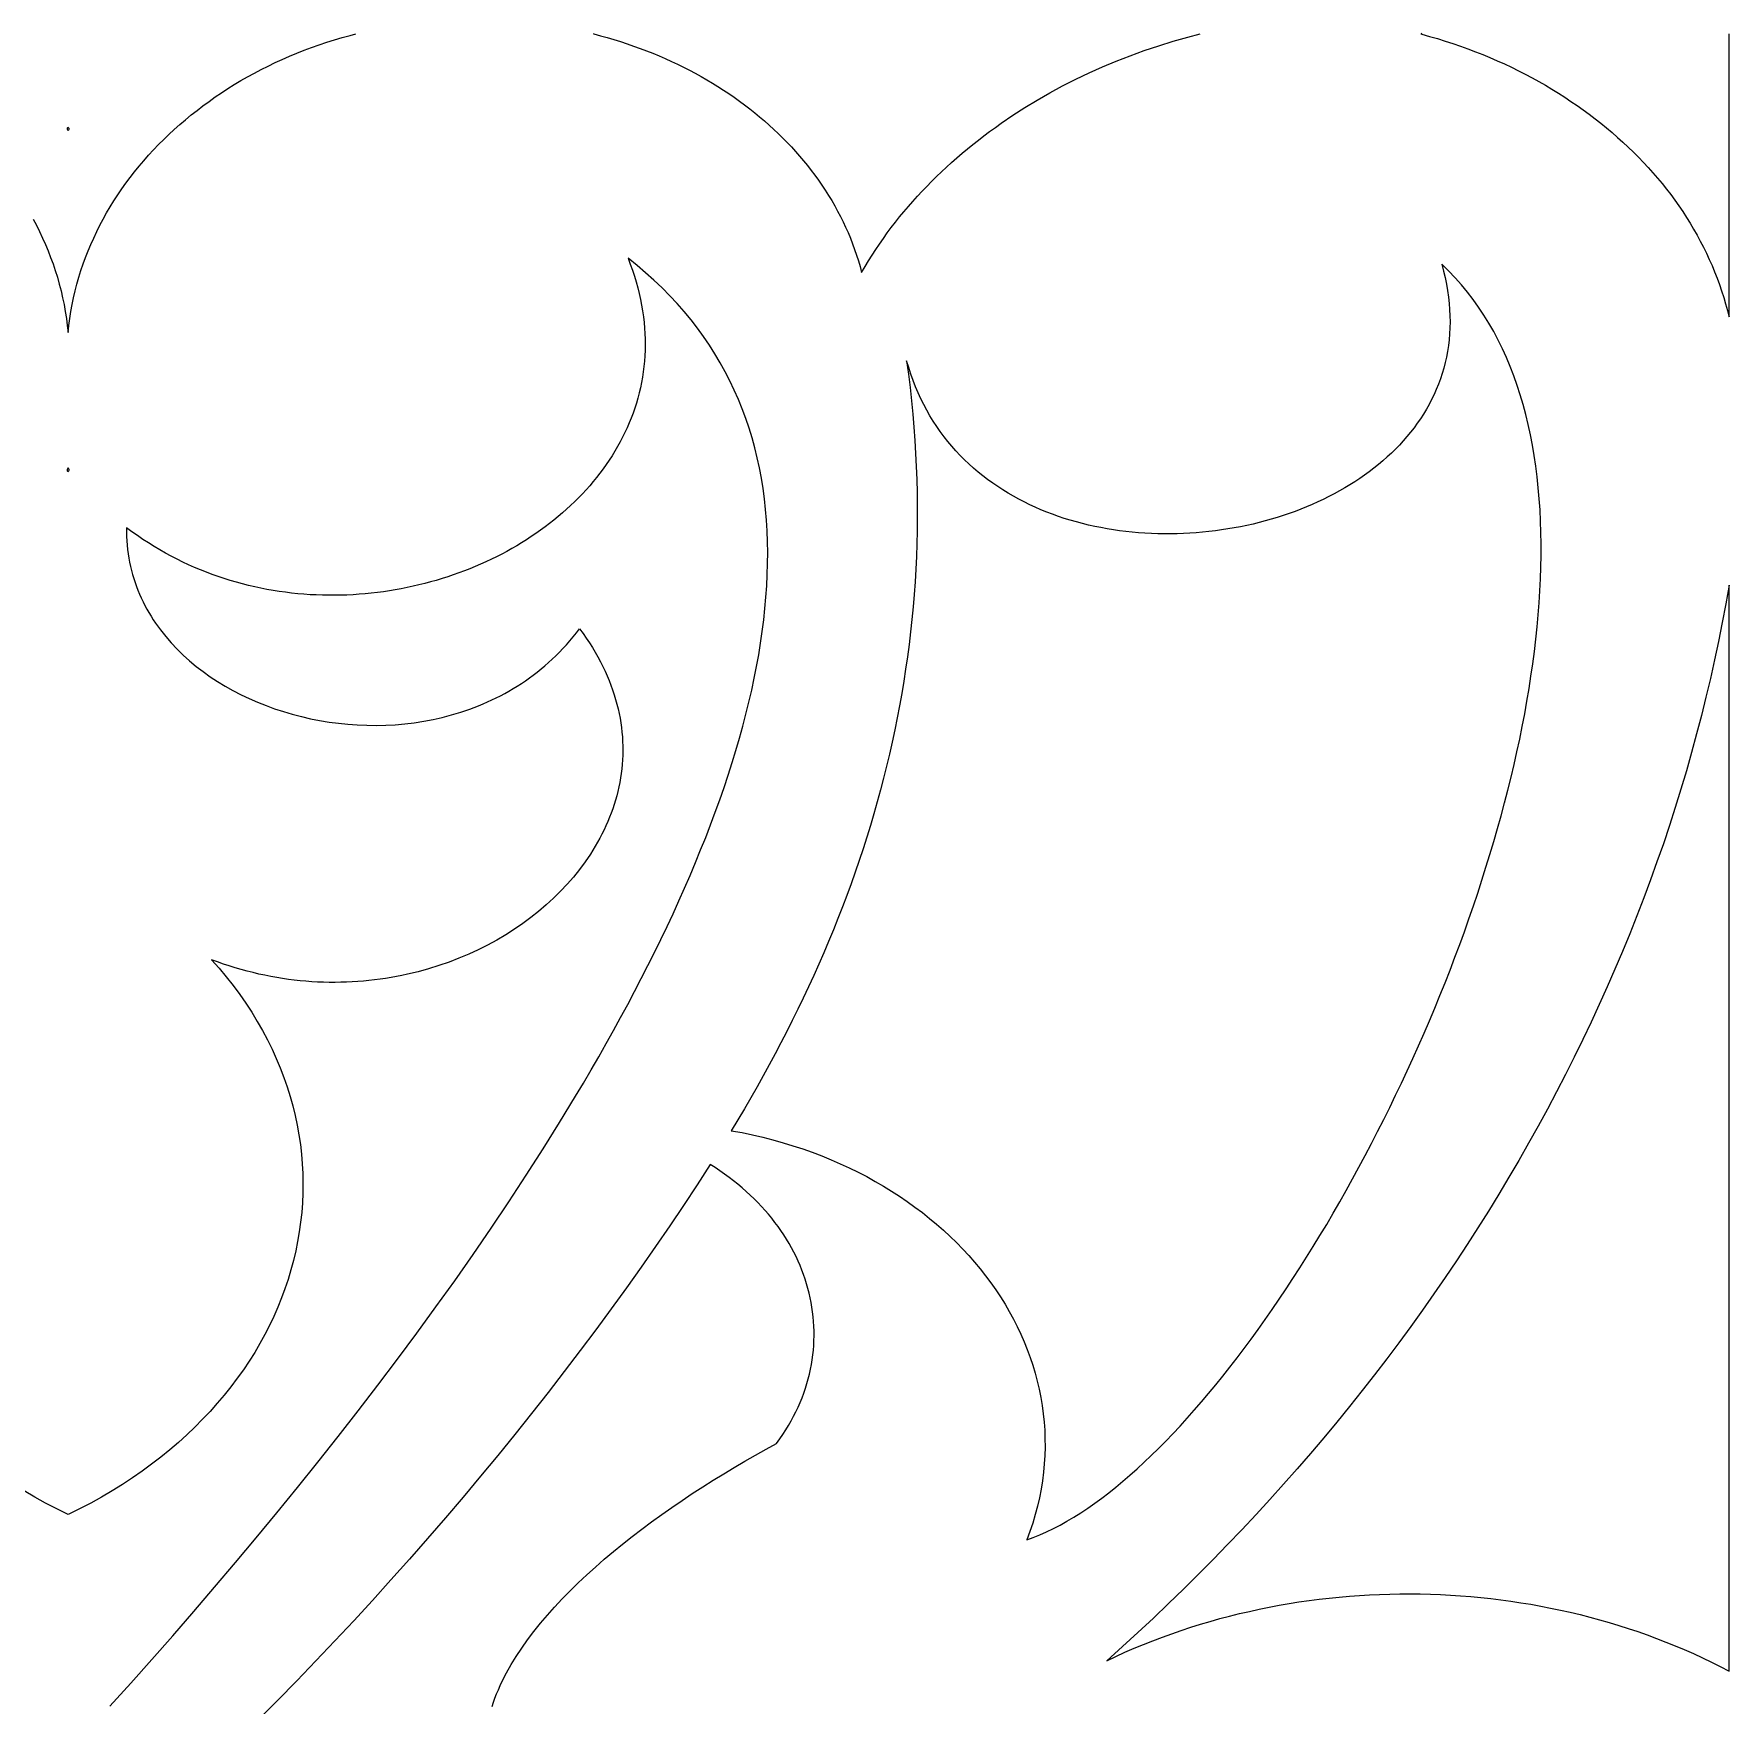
# Model space of a CAD drawing. Extents: x -4950 to -2150, y -1354 to 1346.
# Drawn here: x -3002.2 to -2849.8, y -154.7 to -4.4 of the extents above; entities that cross this region are included whole.
import ezdxf

# ---------------------------------------------------------------- set-up
doc = ezdxf.new("R2010")
doc.units = 0
doc.layers.add('LAYER_1', color=18, linetype='CONTINUOUS')

msp = doc.modelspace()

# ---------------------------------------------------------------- linework, layer by layer
at = {"layer": 'LAYER_1'}
for points in [[(-3002.27, -21.04), (-3001.98, -21.6), (-3001.69, -22.17), (-3001.42, -22.74), (-3001.17, -23.31), (-3000.92, -23.9), (-3000.7, -24.48), (-3000.48, -25.07), (-3000.28, -25.67), (-3000.09, -26.27), (-2999.92, -26.88), (-2999.76, -27.49), (-2999.62, -28.11), (-2999.49, -28.73), (-2999.38, -29.35), (-2999.28, -29.98), (-2999.2, -30.61), (-2999.13, -31.24), (-2999.06, -30.61), (-2998.98, -29.98), (-2998.88, -29.35), (-2998.77, -28.73), (-2998.64, -28.11), (-2998.49, -27.49), (-2998.34, -26.88), (-2998.16, -26.27), (-2997.98, -25.67), (-2997.78, -25.07), (-2997.56, -24.48), (-2997.33, -23.9), (-2997.09, -23.31), (-2996.83, -22.74), (-2996.56, -22.17), (-2996.28, -21.6), (-2995.98, -21.04), (-2995.67, -20.49), (-2995.35, -19.94), (-2995.02, -19.4), (-2994.67, -18.86), (-2994.31, -18.33), (-2993.94, -17.81), (-2993.55, -17.29), (-2993.16, -16.78), (-2992.75, -16.28), (-2992.33, -15.79), (-2991.9, -15.3), (-2991.46, -14.82), (-2991.01, -14.34), (-2990.54, -13.88), (-2990.07, -13.42), (-2989.59, -12.97), (-2989.09, -12.53), (-2988.58, -12.1), (-2988.07, -11.67), (-2987.54, -11.26), (-2987.01, -10.85), (-2986.46, -10.45), (-2985.91, -10.06), (-2985.35, -9.68), (-2984.77, -9.31), (-2984.19, -8.94), (-2983.6, -8.59), (-2983, -8.25), (-2982.39, -7.91), (-2981.78, -7.59), (-2981.15, -7.28), (-2980.52, -6.97), (-2979.88, -6.68), (-2979.23, -6.39), (-2978.58, -6.12), (-2977.91, -5.86), (-2977.24, -5.61), (-2976.57, -5.37), (-2975.88, -5.14), (-2975.19, -4.92), (-2974.49, -4.71), (-2973.79, -4.52), (-2973.27, -4.38)], [(-2951.88, -4.38), (-2951.9, -4.38), (-2951.88, -4.39), (-2951.27, -4.55), (-2950.67, -4.72), (-2950.07, -4.9), (-2949.47, -5.08), (-2948.88, -5.28), (-2948.3, -5.48), (-2947.72, -5.69), (-2947.14, -5.91), (-2946.58, -6.13), (-2946.01, -6.37), (-2945.46, -6.61), (-2944.9, -6.86), (-2944.36, -7.12), (-2943.82, -7.38), (-2943.29, -7.65), (-2942.76, -7.93), (-2942.24, -8.22), (-2941.73, -8.51), (-2941.22, -8.82), (-2940.72, -9.12), (-2940.23, -9.44), (-2939.74, -9.76), (-2939.26, -10.09), (-2938.79, -10.43), (-2938.33, -10.77), (-2937.87, -11.12), (-2937.42, -11.48), (-2936.98, -11.84), (-2936.55, -12.21), (-2936.12, -12.58), (-2935.71, -12.97), (-2935.3, -13.35), (-2934.9, -13.75), (-2934.5, -14.15), (-2934.12, -14.55), (-2933.75, -14.96), (-2933.38, -15.38), (-2933.02, -15.8), (-2932.68, -16.23), (-2932.34, -16.66), (-2932.01, -17.1), (-2931.69, -17.55), (-2931.38, -18), (-2931.08, -18.45), (-2930.79, -18.91), (-2930.5, -19.37), (-2930.23, -19.84), (-2929.97, -20.32), (-2929.72, -20.8), (-2929.48, -21.28), (-2929.25, -21.77), (-2929.03, -22.26), (-2928.82, -22.76), (-2928.63, -23.26), (-2928.44, -23.76), (-2928.27, -24.27), (-2928.1, -24.79), (-2927.95, -25.31), (-2927.81, -25.83), (-2927.5, -25.31), (-2927.19, -24.8), (-2926.87, -24.29), (-2926.54, -23.78), (-2926.2, -23.28), (-2925.85, -22.79), (-2925.5, -22.29), (-2925.14, -21.81), (-2924.76, -21.33), (-2924.39, -20.85), (-2924, -20.38), (-2923.6, -19.91), (-2923.2, -19.45), (-2922.79, -18.99), (-2922.38, -18.54), (-2921.95, -18.1), (-2921.52, -17.66), (-2921.08, -17.22), (-2920.63, -16.79), (-2920.18, -16.36), (-2919.72, -15.94), (-2919.25, -15.53), (-2918.78, -15.12), (-2918.3, -14.72), (-2917.81, -14.32), (-2917.31, -13.93), (-2916.81, -13.54), (-2916.31, -13.16), (-2915.79, -12.79), (-2915.27, -12.42), (-2914.21, -11.7), (-2913.13, -11), (-2912.02, -10.33), (-2910.89, -9.68), (-2909.74, -9.06), (-2908.57, -8.47), (-2907.37, -7.9), (-2906.16, -7.35), (-2904.93, -6.84), (-2903.67, -6.35), (-2902.4, -5.89), (-2901.11, -5.45), (-2899.81, -5.05), (-2898.48, -4.67), (-2897.38, -4.38)], [(-2877.47, -4.36), (-2877.56, -4.38), (-2877.47, -4.41), (-2876.76, -4.61), (-2876.06, -4.81), (-2875.36, -5.03), (-2874.67, -5.26), (-2873.99, -5.49), (-2873.31, -5.73), (-2872.64, -5.99), (-2871.98, -6.25), (-2871.33, -6.52), (-2870.68, -6.8), (-2870.04, -7.09), (-2869.4, -7.39), (-2868.78, -7.7), (-2868.16, -8.01), (-2867.55, -8.34), (-2866.94, -8.67), (-2866.35, -9.01), (-2865.76, -9.36), (-2865.18, -9.71), (-2864.61, -10.08), (-2864.05, -10.45), (-2863.49, -10.83), (-2862.95, -11.22), (-2862.41, -11.61), (-2861.88, -12.01), (-2861.36, -12.42), (-2860.85, -12.84), (-2860.35, -13.26), (-2859.86, -13.69), (-2859.38, -14.12), (-2858.9, -14.57), (-2858.44, -15.02), (-2857.99, -15.47), (-2857.54, -15.94), (-2857.11, -16.4), (-2856.69, -16.88), (-2856.27, -17.36), (-2855.87, -17.85), (-2855.48, -18.34), (-2855.09, -18.84), (-2854.72, -19.34), (-2854.36, -19.85), (-2854.01, -20.37), (-2853.67, -20.89), (-2853.34, -21.41), (-2853.03, -21.94), (-2852.72, -22.48), (-2852.43, -23.02), (-2852.15, -23.56), (-2851.88, -24.11), (-2851.62, -24.66), (-2851.37, -25.22), (-2851.14, -25.79), (-2850.91, -26.35), (-2850.7, -26.92), (-2850.51, -27.5), (-2850.32, -28.08), (-2850.15, -28.66), (-2849.99, -29.25), (-2849.84, -29.84), (-2849.84, -4.38)], [(-2995.38, -154.78), (-2993.5, -152.69), (-2991.61, -150.57), (-2989.72, -148.43), (-2987.84, -146.26), (-2985.96, -144.07), (-2984.08, -141.86), (-2982.22, -139.63), (-2980.36, -137.38), (-2978.51, -135.11), (-2976.68, -132.83), (-2974.86, -130.53), (-2973.06, -128.22), (-2971.28, -125.9), (-2969.52, -123.56), (-2967.78, -121.22), (-2966.07, -118.87), (-2964.38, -116.51), (-2962.73, -114.15), (-2961.1, -111.78), (-2959.51, -109.41), (-2957.96, -107.03), (-2956.44, -104.66), (-2954.96, -102.29), (-2953.52, -99.92), (-2952.82, -98.74), (-2952.12, -97.55), (-2951.44, -96.37), (-2950.77, -95.19), (-2950.11, -94.01), (-2949.47, -92.84), (-2948.83, -91.66), (-2948.21, -90.49), (-2947.61, -89.32), (-2947.01, -88.15), (-2946.43, -86.99), (-2945.86, -85.82), (-2945.3, -84.66), (-2944.76, -83.51), (-2944.24, -82.35), (-2943.72, -81.2), (-2943.23, -80.06), (-2942.74, -78.91), (-2942.28, -77.77), (-2941.82, -76.64), (-2941.39, -75.51), (-2940.97, -74.38), (-2940.56, -73.26), (-2940.17, -72.14), (-2939.8, -71.03), (-2939.45, -69.92), (-2939.11, -68.82), (-2938.79, -67.72), (-2938.49, -66.63), (-2938.21, -65.55), (-2937.94, -64.47), (-2937.69, -63.39), (-2937.47, -62.32), (-2937.26, -61.26), (-2937.06, -60.21), (-2936.89, -59.16), (-2936.74, -58.12), (-2936.61, -57.08), (-2936.5, -56.05), (-2936.41, -55.03), (-2936.34, -54.02), (-2936.29, -53.02), (-2936.26, -52.02), (-2936.25, -51.03), (-2936.27, -50.05), (-2936.3, -49.08), (-2936.36, -48.11), (-2936.44, -47.16), (-2936.55, -46.21), (-2936.67, -45.27), (-2936.82, -44.34), (-2937, -43.42), (-2937.19, -42.51), (-2937.41, -41.61), (-2937.66, -40.72), (-2937.93, -39.84), (-2938.22, -38.97), (-2938.54, -38.11), (-2938.88, -37.26), (-2939.25, -36.42), (-2939.65, -35.59), (-2940.07, -34.77), (-2940.51, -33.96), (-2940.99, -33.17), (-2941.48, -32.38), (-2942.01, -31.61), (-2942.56, -30.85), (-2943.14, -30.1), (-2943.75, -29.36), (-2944.39, -28.64), (-2945.05, -27.93), (-2945.74, -27.23), (-2946.47, -26.54), (-2947.22, -25.87), (-2947.99, -25.21), (-2948.8, -24.56), (-2948.6, -25.09), (-2948.4, -25.63), (-2948.23, -26.16), (-2948.07, -26.69), (-2947.92, -27.22), (-2947.79, -27.74), (-2947.68, -28.27), (-2947.58, -28.79), (-2947.49, -29.3), (-2947.42, -29.82), (-2947.36, -30.33), (-2947.31, -30.84), (-2947.28, -31.34), (-2947.26, -31.84), (-2947.26, -32.34), (-2947.27, -32.84), (-2947.29, -33.33), (-2947.32, -33.82), (-2947.37, -34.3), (-2947.43, -34.78), (-2947.51, -35.26), (-2947.59, -35.73), (-2947.69, -36.2), (-2947.8, -36.67), (-2947.92, -37.13), (-2948.05, -37.58), (-2948.2, -38.04), (-2948.35, -38.49), (-2948.52, -38.93), (-2948.7, -39.37), (-2948.88, -39.81), (-2949.08, -40.24), (-2949.29, -40.66), (-2949.51, -41.08), (-2949.74, -41.5), (-2949.99, -41.91), (-2950.24, -42.32), (-2950.5, -42.72), (-2950.77, -43.12), (-2951.04, -43.51), (-2951.33, -43.9), (-2951.63, -44.28), (-2951.94, -44.65), (-2952.25, -45.02), (-2952.58, -45.39), (-2952.91, -45.75), (-2953.25, -46.1), (-2953.6, -46.45), (-2953.96, -46.79), (-2954.32, -47.13), (-2954.69, -47.46), (-2955.07, -47.78), (-2955.46, -48.1), (-2955.86, -48.41), (-2956.26, -48.71), (-2956.67, -49.01), (-2957.08, -49.31), (-2957.5, -49.59), (-2957.93, -49.87), (-2958.37, -50.14), (-2958.81, -50.41), (-2959.25, -50.67), (-2959.7, -50.92), (-2960.16, -51.16), (-2960.63, -51.4), (-2961.09, -51.63), (-2961.57, -51.85), (-2962.05, -52.07), (-2962.53, -52.28), (-2963.02, -52.48), (-2963.51, -52.67), (-2964.01, -52.86), (-2964.51, -53.04), (-2965.01, -53.21), (-2965.52, -53.37), (-2966.04, -53.53), (-2966.55, -53.67), (-2967.07, -53.81), (-2967.6, -53.94), (-2968.12, -54.06), (-2968.65, -54.18), (-2969.18, -54.28), (-2969.72, -54.38), (-2970.25, -54.47), (-2970.79, -54.55), (-2971.33, -54.62), (-2971.88, -54.69), (-2972.42, -54.74), (-2972.97, -54.78), (-2973.52, -54.82), (-2974.07, -54.85), (-2974.62, -54.87), (-2975.17, -54.87), (-2975.72, -54.87), (-2976.27, -54.86), (-2976.83, -54.84), (-2977.38, -54.82), (-2977.94, -54.78), (-2978.49, -54.73), (-2979.05, -54.67), (-2979.6, -54.6), (-2980.15, -54.53), (-2980.71, -54.44), (-2981.26, -54.34), (-2981.81, -54.23), (-2982.36, -54.12), (-2982.91, -53.99), (-2983.46, -53.85), (-2984, -53.7), (-2984.55, -53.54), (-2985.09, -53.37), (-2985.63, -53.19), (-2986.17, -53), (-2986.7, -52.8), (-2987.24, -52.58), (-2987.77, -52.36), (-2988.3, -52.12), (-2988.82, -51.88), (-2989.34, -51.62), (-2989.86, -51.35), (-2990.38, -51.07), (-2990.89, -50.78), (-2991.4, -50.48), (-2991.9, -50.16), (-2992.4, -49.84), (-2992.9, -49.5), (-2993.39, -49.15), (-2993.87, -48.79), (-2993.88, -49.19), (-2993.87, -49.59), (-2993.85, -49.98), (-2993.82, -50.37), (-2993.78, -50.76), (-2993.73, -51.14), (-2993.67, -51.52), (-2993.6, -51.9), (-2993.52, -52.27), (-2993.43, -52.64), (-2993.33, -53), (-2993.23, -53.36), (-2993.11, -53.72), (-2992.98, -54.07), (-2992.85, -54.42), (-2992.71, -54.77), (-2992.55, -55.11), (-2992.39, -55.45), (-2992.23, -55.78), (-2992.05, -56.11), (-2991.87, -56.43), (-2991.67, -56.75), (-2991.47, -57.07), (-2991.26, -57.38), (-2990.83, -57.99), (-2990.36, -58.58), (-2989.86, -59.15), (-2989.34, -59.71), (-2988.79, -60.24), (-2988.22, -60.76), (-2987.62, -61.26), (-2987, -61.73), (-2986.36, -62.19), (-2985.69, -62.63), (-2985.01, -63.04), (-2984.31, -63.44), (-2983.59, -63.81), (-2982.86, -64.16), (-2982.11, -64.49), (-2981.34, -64.79), (-2980.57, -65.08), (-2979.78, -65.33), (-2978.98, -65.57), (-2978.16, -65.78), (-2977.34, -65.97), (-2976.52, -66.13), (-2975.68, -66.27), (-2974.84, -66.38), (-2973.99, -66.47), (-2973.14, -66.53), (-2972.29, -66.56), (-2971.44, -66.57), (-2970.58, -66.55), (-2969.73, -66.51), (-2968.87, -66.43), (-2968.02, -66.33), (-2967.17, -66.2), (-2966.33, -66.04), (-2965.5, -65.85), (-2964.67, -65.63), (-2963.84, -65.39), (-2963.03, -65.11), (-2962.23, -64.8), (-2961.83, -64.64), (-2961.43, -64.46), (-2961.04, -64.28), (-2960.65, -64.09), (-2960.27, -63.9), (-2959.89, -63.69), (-2959.51, -63.48), (-2959.13, -63.26), (-2958.76, -63.03), (-2958.39, -62.79), (-2958.03, -62.55), (-2957.67, -62.3), (-2957.32, -62.04), (-2956.97, -61.77), (-2956.62, -61.49), (-2956.28, -61.21), (-2955.95, -60.91), (-2955.61, -60.61), (-2955.29, -60.3), (-2954.97, -59.98), (-2954.65, -59.65), (-2954.34, -59.32), (-2954.04, -58.97), (-2953.74, -58.62), (-2953.45, -58.25), (-2953.16, -57.88), (-2952.85, -58.3), (-2952.56, -58.72), (-2952.28, -59.15), (-2952.01, -59.57), (-2951.76, -59.99), (-2951.52, -60.41), (-2951.29, -60.84), (-2951.07, -61.26), (-2950.87, -61.68), (-2950.68, -62.11), (-2950.5, -62.53), (-2950.34, -62.96), (-2950.19, -63.38), (-2950.05, -63.81), (-2949.92, -64.23), (-2949.8, -64.65), (-2949.7, -65.07), (-2949.6, -65.5), (-2949.52, -65.92), (-2949.45, -66.34), (-2949.39, -66.76), (-2949.35, -67.18), (-2949.31, -67.6), (-2949.29, -68.01), (-2949.27, -68.43), (-2949.27, -68.84), (-2949.28, -69.25), (-2949.3, -69.67), (-2949.33, -70.08), (-2949.37, -70.48), (-2949.42, -70.89), (-2949.48, -71.29), (-2949.55, -71.7), (-2949.63, -72.1), (-2949.72, -72.5), (-2949.82, -72.89), (-2949.93, -73.28), (-2950.05, -73.68), (-2950.18, -74.07), (-2950.32, -74.45), (-2950.46, -74.83), (-2950.62, -75.22), (-2950.79, -75.59), (-2950.96, -75.97), (-2951.15, -76.34), (-2951.34, -76.71), (-2951.54, -77.07), (-2951.75, -77.44), (-2951.96, -77.8), (-2952.19, -78.15), (-2952.67, -78.85), (-2953.17, -79.54), (-2953.71, -80.21), (-2954.28, -80.86), (-2954.88, -81.49), (-2955.5, -82.11), (-2956.16, -82.71), (-2956.84, -83.29), (-2957.54, -83.85), (-2958.27, -84.39), (-2959.02, -84.9), (-2959.8, -85.4), (-2960.6, -85.87), (-2961.42, -86.32), (-2962.26, -86.74), (-2963.12, -87.14), (-2964, -87.51), (-2964.89, -87.85), (-2965.8, -88.17), (-2966.73, -88.46), (-2967.68, -88.72), (-2968.63, -88.95), (-2969.12, -89.06), (-2969.61, -89.15), (-2970.1, -89.24), (-2970.59, -89.32), (-2971.08, -89.39), (-2971.58, -89.46), (-2972.09, -89.52), (-2972.59, -89.56), (-2973.1, -89.6), (-2973.6, -89.64), (-2974.12, -89.66), (-2974.63, -89.67), (-2975.14, -89.68), (-2975.66, -89.68), (-2976.18, -89.67), (-2976.7, -89.65), (-2977.22, -89.62), (-2977.75, -89.58), (-2978.27, -89.53), (-2978.8, -89.47), (-2979.33, -89.41), (-2979.85, -89.33), (-2980.38, -89.24), (-2980.91, -89.15), (-2981.44, -89.04), (-2981.98, -88.93), (-2982.51, -88.8), (-2983.04, -88.67), (-2983.57, -88.52), (-2984.1, -88.37), (-2984.64, -88.2), (-2985.17, -88.03), (-2985.7, -87.84), (-2986.23, -87.64), (-2985.56, -88.41), (-2984.91, -89.18), (-2984.3, -89.97), (-2983.71, -90.76), (-2983.15, -91.56), (-2982.63, -92.37), (-2982.13, -93.19), (-2981.66, -94.01), (-2981.22, -94.84), (-2980.8, -95.68), (-2980.42, -96.52), (-2980.07, -97.37), (-2979.74, -98.22), (-2979.44, -99.07), (-2979.17, -99.93), (-2978.93, -100.79), (-2978.72, -101.66), (-2978.54, -102.53), (-2978.38, -103.39), (-2978.25, -104.27), (-2978.15, -105.14), (-2978.08, -106.01), (-2978.04, -106.88), (-2978.02, -107.76), (-2978.03, -108.63), (-2978.07, -109.5), (-2978.13, -110.37), (-2978.23, -111.24), (-2978.35, -112.11), (-2978.5, -112.97), (-2978.67, -113.83), (-2978.87, -114.69), (-2979.1, -115.54), (-2979.36, -116.39), (-2979.64, -117.23), (-2979.95, -118.06), (-2980.29, -118.9), (-2980.65, -119.72), (-2981.04, -120.54), (-2981.45, -121.35), (-2981.9, -122.15), (-2982.36, -122.95), (-2982.86, -123.74), (-2983.38, -124.52), (-2983.92, -125.28), (-2984.5, -126.04), (-2985.09, -126.79), (-2985.72, -127.53), (-2986.37, -128.26), (-2987.04, -128.97), (-2987.74, -129.68), (-2988.47, -130.37), (-2989.22, -131.05), (-2990, -131.71), (-2990.8, -132.36), (-2991.62, -133), (-2992.48, -133.62), (-2993.35, -134.23), (-2994.25, -134.82), (-2995.18, -135.4), (-2996.13, -135.96), (-2997.1, -136.5), (-2998.1, -137.03), (-2999.13, -137.54), (-3000.15, -137.03), (-3001.15, -136.5), (-3002.13, -135.96), (-3003.08, -135.4)], [(-2961.03, -154.79), (-2960.9, -154.41), (-2960.77, -154.04), (-2960.62, -153.66), (-2960.46, -153.29), (-2960.3, -152.91), (-2960.12, -152.53), (-2959.74, -151.78), (-2959.32, -151.03), (-2958.86, -150.29), (-2958.36, -149.54), (-2957.83, -148.79), (-2957.27, -148.05), (-2956.68, -147.31), (-2956.05, -146.58), (-2955.4, -145.85), (-2954.72, -145.12), (-2954.01, -144.39), (-2953.28, -143.68), (-2952.52, -142.97), (-2951.74, -142.26), (-2950.94, -141.56), (-2950.12, -140.87), (-2949.29, -140.19), (-2948.43, -139.51), (-2947.56, -138.84), (-2946.68, -138.18), (-2945.78, -137.53), (-2944.87, -136.89), (-2943.95, -136.26), (-2943.03, -135.65), (-2942.09, -135.04), (-2941.15, -134.44), (-2940.2, -133.86), (-2939.26, -133.29), (-2938.3, -132.73), (-2937.35, -132.18), (-2936.4, -131.65), (-2935.45, -131.14), (-2935.16, -130.74), (-2934.89, -130.34), (-2934.63, -129.93), (-2934.38, -129.53), (-2934.14, -129.12), (-2933.92, -128.7), (-2933.71, -128.29), (-2933.52, -127.87), (-2933.33, -127.45), (-2933.16, -127.03), (-2933, -126.61), (-2932.86, -126.18), (-2932.73, -125.76), (-2932.61, -125.33), (-2932.5, -124.9), (-2932.4, -124.47), (-2932.32, -124.04), (-2932.25, -123.61), (-2932.19, -123.18), (-2932.14, -122.75), (-2932.11, -122.32), (-2932.09, -121.89), (-2932.08, -121.46), (-2932.08, -121.03), (-2932.09, -120.6), (-2932.12, -120.17), (-2932.16, -119.74), (-2932.21, -119.31), (-2932.27, -118.89), (-2932.34, -118.46), (-2932.43, -118.04), (-2932.52, -117.62), (-2932.63, -117.2), (-2932.75, -116.78), (-2932.88, -116.37), (-2933.02, -115.96), (-2933.18, -115.55), (-2933.34, -115.14), (-2933.52, -114.74), (-2933.7, -114.34), (-2933.9, -113.94), (-2934.11, -113.54), (-2934.33, -113.15), (-2934.56, -112.77), (-2934.81, -112.38), (-2935.06, -112), (-2935.32, -111.63), (-2935.6, -111.26), (-2935.88, -110.89), (-2936.18, -110.53), (-2936.49, -110.18), (-2936.8, -109.82), (-2937.13, -109.48), (-2937.47, -109.14), (-2937.82, -108.8), (-2938.18, -108.47), (-2938.55, -108.15), (-2938.93, -107.83), (-2939.32, -107.52), (-2939.72, -107.22), (-2940.13, -106.92), (-2940.55, -106.63), (-2940.98, -106.34), (-2941.42, -106.07), (-2942.6, -107.89), (-2943.81, -109.73), (-2945.05, -111.57), (-2946.32, -113.43), (-2947.62, -115.29), (-2948.95, -117.16), (-2950.31, -119.03), (-2951.69, -120.91), (-2953.1, -122.79), (-2954.53, -124.67), (-2955.99, -126.56), (-2957.48, -128.44), (-2958.98, -130.33), (-2960.51, -132.21), (-2962.06, -134.09), (-2963.63, -135.97), (-2965.22, -137.84), (-2966.83, -139.7), (-2968.46, -141.56), (-2970.11, -143.41), (-2971.77, -145.25), (-2973.45, -147.08), (-2975.15, -148.89), (-2976.86, -150.7), (-2978.58, -152.49), (-2980.32, -154.27), (-2982.07, -156.03)]]:
    msp.add_lwpolyline(points, dxfattribs=at)
for points in [[(-2999.13, -13.08), (-2999.07, -13.01), (-2999.04, -12.94), (-2999.04, -12.9), (-2999.05, -12.87), (-2999.08, -12.83), (-2999.13, -12.79), (-2999.18, -12.83), (-2999.2, -12.87), (-2999.22, -12.9), (-2999.21, -12.94), (-2999.18, -13.01)], [(-2912.97, -139.82), (-2912.38, -139.61), (-2911.78, -139.36), (-2911.18, -139.1), (-2910.57, -138.8), (-2909.96, -138.48), (-2909.35, -138.14), (-2908.73, -137.77), (-2908.11, -137.38), (-2907.49, -136.96), (-2906.86, -136.52), (-2906.23, -136.06), (-2905.6, -135.58), (-2904.96, -135.07), (-2904.33, -134.54), (-2903.69, -133.99), (-2903.05, -133.42), (-2902.41, -132.83), (-2901.77, -132.22), (-2901.13, -131.59), (-2900.48, -130.94), (-2899.84, -130.27), (-2899.19, -129.58), (-2898.55, -128.88), (-2897.91, -128.15), (-2897.26, -127.41), (-2896.62, -126.65), (-2895.98, -125.87), (-2895.34, -125.08), (-2894.7, -124.27), (-2894.06, -123.44), (-2893.42, -122.6), (-2892.79, -121.75), (-2892.16, -120.88), (-2891.53, -119.99), (-2890.9, -119.09), (-2890.28, -118.18), (-2889.66, -117.25), (-2889.04, -116.31), (-2888.43, -115.36), (-2887.82, -114.4), (-2887.21, -113.42), (-2886.61, -112.43), (-2886.01, -111.44), (-2885.42, -110.43), (-2884.83, -109.41), (-2884.25, -108.38), (-2883.68, -107.34), (-2883.11, -106.29), (-2882.54, -105.24), (-2881.98, -104.17), (-2881.43, -103.1), (-2880.88, -102.02), (-2880.34, -100.93), (-2879.81, -99.83), (-2879.29, -98.73), (-2878.77, -97.62), (-2878.26, -96.51), (-2877.76, -95.39), (-2877.26, -94.26), (-2876.78, -93.13), (-2876.3, -92), (-2875.83, -90.86), (-2875.37, -89.72), (-2874.92, -88.57), (-2874.48, -87.42), (-2874.05, -86.27), (-2873.63, -85.12), (-2873.22, -83.96), (-2872.82, -82.81), (-2872.43, -81.65), (-2872.05, -80.49), (-2871.69, -79.33), (-2871.33, -78.17), (-2870.98, -77.01), (-2870.65, -75.85), (-2870.33, -74.7), (-2870.02, -73.54), (-2869.72, -72.39), (-2869.44, -71.23), (-2869.17, -70.09), (-2868.91, -68.94), (-2868.66, -67.8), (-2868.43, -66.66), (-2868.21, -65.52), (-2868.01, -64.39), (-2867.82, -63.26), (-2867.65, -62.14), (-2867.49, -61.03), (-2867.34, -59.92), (-2867.21, -58.81), (-2867.09, -57.72), (-2866.99, -56.63), (-2866.91, -55.54), (-2866.84, -54.47), (-2866.79, -53.4), (-2866.76, -52.34), (-2866.74, -51.29), (-2866.73, -50.25), (-2866.75, -49.22), (-2866.78, -48.2), (-2866.83, -47.19), (-2866.9, -46.19), (-2866.99, -45.2), (-2867.09, -44.22), (-2867.21, -43.25), (-2867.36, -42.3), (-2867.52, -41.36), (-2867.7, -40.43), (-2867.9, -39.51), (-2868.11, -38.61), (-2868.35, -37.72), (-2868.61, -36.85), (-2868.89, -35.99), (-2869.19, -35.14), (-2869.51, -34.31), (-2869.85, -33.5), (-2870.21, -32.7), (-2870.59, -31.92), (-2871, -31.16), (-2871.43, -30.41), (-2871.88, -29.68), (-2872.35, -28.97), (-2872.84, -28.28), (-2873.36, -27.61), (-2873.9, -26.95), (-2874.46, -26.32), (-2875.05, -25.7), (-2875.66, -25.1), (-2875.5, -25.71), (-2875.36, -26.3), (-2875.24, -26.89), (-2875.14, -27.47), (-2875.06, -28.05), (-2875, -28.62), (-2874.96, -29.18), (-2874.93, -29.74), (-2874.92, -30.29), (-2874.94, -30.83), (-2874.96, -31.37), (-2875.01, -31.9), (-2875.07, -32.42), (-2875.15, -32.94), (-2875.25, -33.45), (-2875.36, -33.95), (-2875.49, -34.44), (-2875.63, -34.93), (-2875.79, -35.41), (-2875.97, -35.88), (-2876.16, -36.35), (-2876.36, -36.81), (-2876.58, -37.26), (-2876.81, -37.7), (-2877.05, -38.14), (-2877.31, -38.57), (-2877.58, -38.99), (-2877.87, -39.4), (-2878.16, -39.81), (-2878.47, -40.21), (-2878.79, -40.6), (-2879.13, -40.98), (-2879.47, -41.36), (-2879.83, -41.72), (-2880.19, -42.08), (-2880.57, -42.43), (-2880.96, -42.78), (-2881.35, -43.11), (-2881.76, -43.44), (-2882.18, -43.76), (-2882.6, -44.07), (-2883.04, -44.37), (-2883.48, -44.66), (-2883.93, -44.95), (-2884.39, -45.22), (-2884.86, -45.49), (-2885.34, -45.75), (-2885.82, -46), (-2886.31, -46.25), (-2886.8, -46.48), (-2887.31, -46.7), (-2887.82, -46.92), (-2888.33, -47.13), (-2888.85, -47.33), (-2889.38, -47.51), (-2889.91, -47.7), (-2890.45, -47.87), (-2890.99, -48.03), (-2891.53, -48.18), (-2892.08, -48.33), (-2892.63, -48.46), (-2893.19, -48.59), (-2893.75, -48.7), (-2894.31, -48.81), (-2894.88, -48.9), (-2895.45, -48.99), (-2896.01, -49.07), (-2896.59, -49.14), (-2897.16, -49.2), (-2897.73, -49.25), (-2898.31, -49.29), (-2898.88, -49.32), (-2899.46, -49.33), (-2900.04, -49.34), (-2900.61, -49.34), (-2901.19, -49.33), (-2901.76, -49.31), (-2902.34, -49.28), (-2902.91, -49.24), (-2903.48, -49.19), (-2904.05, -49.13), (-2904.62, -49.06), (-2905.18, -48.98), (-2905.75, -48.89), (-2906.31, -48.78), (-2906.86, -48.67), (-2907.42, -48.55), (-2907.97, -48.41), (-2908.51, -48.27), (-2909.05, -48.11), (-2909.59, -47.95), (-2910.12, -47.77), (-2910.65, -47.58), (-2911.17, -47.38), (-2911.69, -47.17), (-2912.2, -46.95), (-2912.7, -46.72), (-2913.2, -46.48), (-2913.69, -46.22), (-2914.17, -45.96), (-2914.65, -45.68), (-2915.12, -45.4), (-2915.58, -45.1), (-2916.03, -44.79), (-2916.48, -44.46), (-2916.91, -44.13), (-2917.34, -43.79), (-2917.76, -43.43), (-2918.17, -43.06), (-2918.57, -42.68), (-2918.96, -42.29), (-2919.33, -41.89), (-2919.7, -41.47), (-2920.06, -41.04), (-2920.4, -40.61), (-2920.74, -40.15), (-2921.06, -39.69), (-2921.37, -39.22), (-2921.67, -38.73), (-2921.96, -38.23), (-2922.23, -37.72), (-2922.49, -37.19), (-2922.74, -36.66), (-2922.97, -36.11), (-2923.19, -35.55), (-2923.39, -34.97), (-2923.58, -34.39), (-2923.76, -33.79), (-2923.6, -34.99), (-2923.46, -36.19), (-2923.33, -37.39), (-2923.21, -38.58), (-2923.11, -39.76), (-2923.03, -40.94), (-2922.96, -42.12), (-2922.9, -43.3), (-2922.86, -44.46), (-2922.83, -45.63), (-2922.81, -46.79), (-2922.81, -47.94), (-2922.82, -49.1), (-2922.85, -50.24), (-2922.89, -51.39), (-2922.94, -52.53), (-2923.01, -53.66), (-2923.09, -54.79), (-2923.18, -55.92), (-2923.29, -57.04), (-2923.41, -58.16), (-2923.54, -59.28), (-2923.69, -60.39), (-2923.85, -61.5), (-2924.02, -62.6), (-2924.2, -63.7), (-2924.39, -64.8), (-2924.6, -65.89), (-2924.82, -66.98), (-2925.06, -68.07), (-2925.3, -69.15), (-2925.56, -70.23), (-2925.83, -71.3), (-2926.11, -72.37), (-2926.4, -73.44), (-2926.7, -74.51), (-2927.02, -75.57), (-2927.34, -76.63), (-2927.68, -77.68), (-2928.03, -78.73), (-2928.39, -79.78), (-2928.76, -80.82), (-2929.14, -81.86), (-2929.53, -82.9), (-2929.94, -83.93), (-2930.35, -84.96), (-2930.78, -85.99), (-2931.21, -87.02), (-2931.66, -88.04), (-2932.11, -89.06), (-2932.58, -90.07), (-2933.05, -91.09), (-2933.54, -92.1), (-2934.04, -93.1), (-2934.54, -94.11), (-2935.06, -95.11), (-2935.58, -96.11), (-2936.12, -97.1), (-2936.66, -98.09), (-2937.21, -99.08), (-2937.78, -100.07), (-2938.35, -101.06), (-2938.93, -102.04), (-2939.52, -103.02), (-2938.56, -103.19), (-2937.62, -103.39), (-2936.69, -103.61), (-2935.78, -103.84), (-2934.87, -104.1), (-2933.98, -104.37), (-2933.1, -104.66), (-2932.24, -104.96), (-2931.39, -105.29), (-2930.55, -105.63), (-2929.73, -105.99), (-2928.92, -106.36), (-2928.13, -106.75), (-2927.35, -107.15), (-2926.59, -107.57), (-2925.85, -108), (-2925.11, -108.45), (-2924.4, -108.91), (-2923.7, -109.39), (-2923.02, -109.88), (-2922.35, -110.38), (-2921.7, -110.9), (-2921.07, -111.43), (-2920.46, -111.97), (-2919.86, -112.52), (-2919.28, -113.08), (-2918.72, -113.66), (-2918.18, -114.24), (-2917.66, -114.84), (-2917.15, -115.45), (-2916.67, -116.06), (-2916.2, -116.69), (-2915.76, -117.32), (-2915.33, -117.97), (-2914.92, -118.62), (-2914.54, -119.28), (-2914.17, -119.95), (-2913.83, -120.63), (-2913.5, -121.31), (-2913.2, -122), (-2912.92, -122.7), (-2912.66, -123.4), (-2912.43, -124.11), (-2912.21, -124.83), (-2912.02, -125.55), (-2911.85, -126.27), (-2911.7, -127), (-2911.58, -127.74), (-2911.48, -128.48), (-2911.41, -129.22), (-2911.35, -129.96), (-2911.33, -130.71), (-2911.32, -131.47), (-2911.34, -132.22), (-2911.39, -132.98), (-2911.46, -133.73), (-2911.56, -134.49), (-2911.68, -135.25), (-2911.83, -136.02), (-2912.01, -136.78), (-2912.21, -137.54), (-2912.43, -138.3), (-2912.69, -139.06)], [(-2999.13, -43.75), (-2999.08, -43.71), (-2999.05, -43.67), (-2999.04, -43.63), (-2999.04, -43.59), (-2999.07, -43.51), (-2999.13, -43.42), (-2999.18, -43.51), (-2999.21, -43.59), (-2999.22, -43.63), (-2999.2, -43.67), (-2999.18, -43.71)], [(-2905.78, -150.68), (-2904.96, -150.29), (-2904.14, -149.92), (-2903.31, -149.56), (-2902.47, -149.21), (-2901.63, -148.88), (-2900.78, -148.56), (-2899.93, -148.25), (-2899.08, -147.95), (-2898.22, -147.67), (-2897.35, -147.4), (-2896.48, -147.14), (-2895.61, -146.89), (-2894.73, -146.66), (-2893.85, -146.44), (-2892.96, -146.24), (-2892.07, -146.04), (-2891.18, -145.86), (-2890.29, -145.69), (-2889.39, -145.54), (-2888.5, -145.39), (-2887.59, -145.26), (-2886.69, -145.15), (-2885.79, -145.04), (-2884.88, -144.95), (-2883.97, -144.87), (-2883.07, -144.8), (-2882.16, -144.75), (-2881.25, -144.71), (-2880.34, -144.68), (-2879.43, -144.66), (-2878.52, -144.66), (-2877.6, -144.67), (-2876.69, -144.69), (-2875.79, -144.73), (-2874.88, -144.77), (-2873.97, -144.83), (-2873.06, -144.91), (-2872.16, -144.99), (-2871.25, -145.09), (-2870.35, -145.2), (-2869.45, -145.32), (-2868.56, -145.46), (-2867.66, -145.6), (-2866.77, -145.77), (-2865.88, -145.94), (-2865, -146.12), (-2864.11, -146.32), (-2863.24, -146.53), (-2862.36, -146.76), (-2861.49, -146.99), (-2860.62, -147.24), (-2859.76, -147.5), (-2858.9, -147.78), (-2858.05, -148.06), (-2857.2, -148.36), (-2856.36, -148.67), (-2855.53, -149), (-2854.69, -149.33), (-2853.87, -149.68), (-2853.05, -150.04), (-2852.24, -150.41), (-2851.43, -150.8), (-2850.63, -151.2), (-2849.84, -151.61), (-2849.84, -53.96), (-2850.14, -55.65), (-2850.45, -57.33), (-2850.79, -59.01), (-2851.15, -60.68), (-2851.52, -62.35), (-2851.92, -64.02), (-2852.33, -65.68), (-2852.76, -67.34), (-2853.21, -69), (-2853.68, -70.65), (-2854.17, -72.29), (-2854.68, -73.94), (-2855.21, -75.57), (-2855.75, -77.21), (-2856.32, -78.83), (-2856.9, -80.46), (-2857.51, -82.07), (-2858.13, -83.69), (-2858.77, -85.3), (-2859.42, -86.9), (-2860.1, -88.5), (-2860.79, -90.09), (-2861.51, -91.67), (-2862.24, -93.26), (-2862.99, -94.83), (-2863.75, -96.4), (-2864.54, -97.96), (-2865.34, -99.52), (-2866.16, -101.07), (-2867, -102.62), (-2867.86, -104.15), (-2868.73, -105.69), (-2869.63, -107.21), (-2870.54, -108.73), (-2871.46, -110.24), (-2872.41, -111.75), (-2873.37, -113.24), (-2874.35, -114.73), (-2875.35, -116.22), (-2876.37, -117.69), (-2877.4, -119.16), (-2878.45, -120.63), (-2879.51, -122.08), (-2880.6, -123.53), (-2881.7, -124.96), (-2882.82, -126.39), (-2883.95, -127.82), (-2885.1, -129.23), (-2886.27, -130.64), (-2887.46, -132.04), (-2888.66, -133.43), (-2889.88, -134.81), (-2891.11, -136.18), (-2892.36, -137.54), (-2893.63, -138.9), (-2894.92, -140.24), (-2896.22, -141.58), (-2897.53, -142.91), (-2898.87, -144.23), (-2900.22, -145.54), (-2901.58, -146.84), (-2902.97, -148.13), (-2904.36, -149.41)]]:
    msp.add_lwpolyline(points, close=True, dxfattribs=at)

doc.saveas('drawing.dxf')
